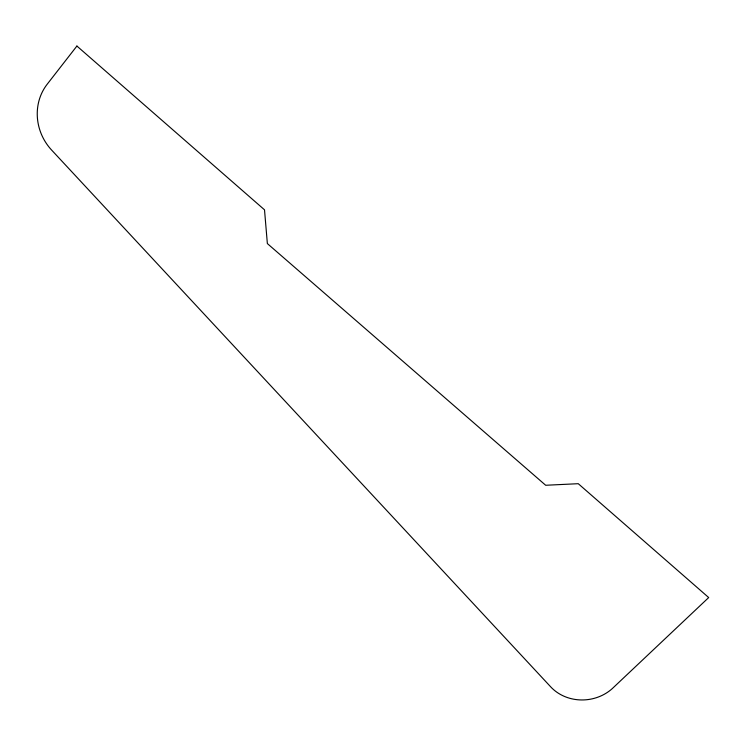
<?xml version="1.0" encoding="UTF-8"?>
<svg xmlns="http://www.w3.org/2000/svg" width="746" height="746" viewBox="0 0 746 746"><rect width="100%" height="100%" fill="white"/><g stroke="black" fill="none" stroke-linecap="round" stroke-linejoin="round"><path stroke-width="1.12" d="M76.903 46.047L47.184 84.233A50.523 47.306 59.5 0 0 51.586 150.03L550.725 686.88A41.925 37.701 -6.8 0 0 613.734 687.225L708.7 597.555L578.262 483.697L545.68 485.264L267.357 243.569L264.513 209.822L76.903 46.047"/></g></svg>
